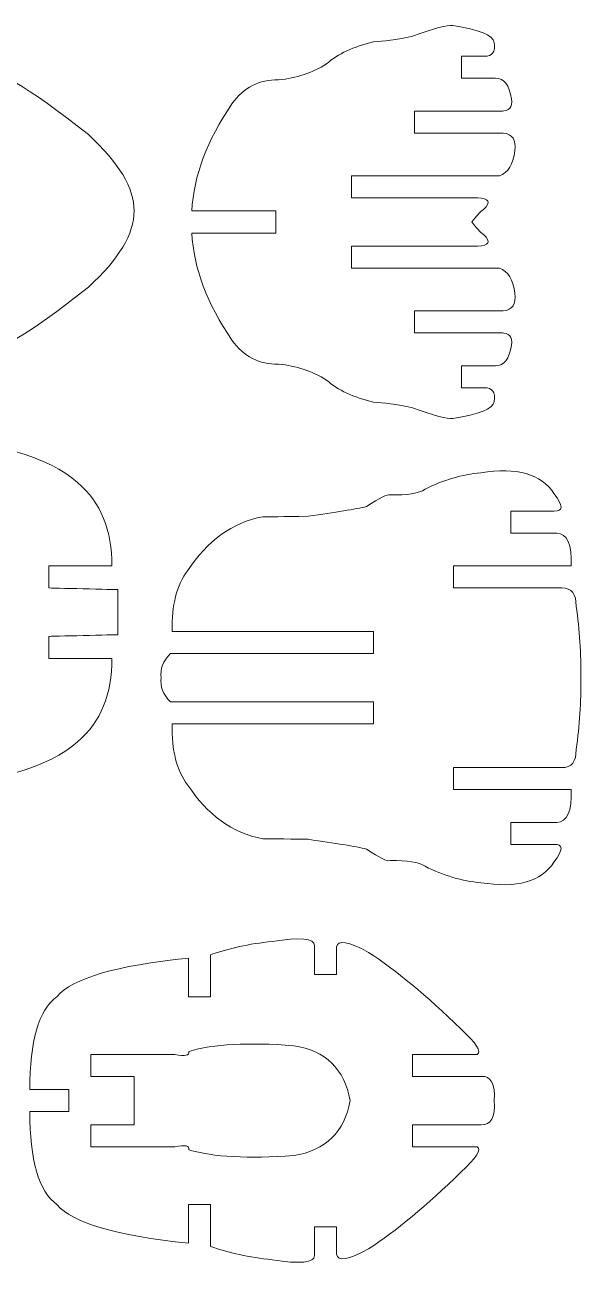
# Model space of a CAD drawing. Header units: inches. Extents: x -299 to 294, y -109 to 223.
# Drawn here: x -170.9 to -100.2, y 55.3 to 212.7 of the extents above; entities that cross this region are included whole.
import ezdxf

# ---------------------------------------------------------------- set-up
doc = ezdxf.new("R2010")
doc.units = ezdxf.units.IN
doc.header["$MEASUREMENT"] = 0
doc.layers.add('Layer 1', color=7, linetype='Continuous')

msp = doc.modelspace()

# ---------------------------------------------------------------- linework, layer by layer
at = {"layer": 'Layer 1', "color": 1, "lineweight": 9}
for points, knots in [([(-112.4998, 208.7028), (-111.4982, 208.6709), (-111.078, 209.2512), (-111.2395, 210.4444), (-111.2395, 210.4444), (-111.3927, 211.3715), (-113.1458, 212.0891), (-116.4987, 212.5972), (-116.4987, 212.5972), (-117.1854, 212.6938), (-118.8903, 212.2423), (-121.6124, 211.2427), (-121.6124, 211.2427), (-123.6726, 210.7954), (-125.3287, 210.5601), (-126.5805, 210.5373), (-126.5805, 210.5373), (-129.1172, 209.9247), (-131.1047, 208.9893), (-132.5428, 207.7317), (-132.5428, 207.7317), (-134.3201, 206.603), (-136.3559, 205.9258), (-138.6502, 205.6999), (-138.6502, 205.6999), (-141.0738, 205.748), (-143.0448, 204.7323), (-144.5638, 202.652), (-144.5638, 202.652), (-147.7143, 198.0263), (-149.4109, 193.4929), (-149.6531, 189.0526)], [0, 0, 0, 0, 0.125, 0.125, 0.125, 0.12500001, 0.25, 0.25, 0.25, 0.25000001, 0.375, 0.375, 0.375, 0.37500001, 0.5, 0.5, 0.5, 0.50000001, 0.625, 0.625, 0.625, 0.62500001, 0.75, 0.75, 0.75, 0.75000001, 0.875, 0.875, 0.875, 0.87500001, 1, 1, 1, 1]), ([(-111.0698, 205.9089), (-111.0698, 205.9089), (-115.3936, 205.9089), (-115.3936, 205.9089), (-115.3936, 205.9089), (-115.3936, 205.9089), (-115.3936, 208.7028), (-115.3936, 208.7028), (-115.3936, 208.7028), (-115.3936, 208.7028), (-112.4998, 208.7028), (-112.4998, 208.7028)], [0, 0, 0, 0, 0.33333333, 0.33333333, 0.33333333, 0.33333334, 0.66666667, 0.66666667, 0.66666667, 0.66666668, 1, 1, 1, 1]), ([(-156.9723, 189.0644), (-156.9725, 191.9732), (-158.9113, 195.2), (-162.789, 198.7454), (-162.789, 198.7454), (-170.4498, 204.8286), (-175.2302, 207.6195), (-177.1293, 207.1182)], [0, 0, 0, 0, 0.5, 0.5, 0.5, 0.50000001, 1, 1, 1, 1]), ([(-110.3669, 201.7367), (-109.349, 201.7051), (-108.9128, 202.2207), (-109.0583, 203.2851), (-109.0583, 203.2851), (-109.3251, 205.0544), (-109.9955, 205.9291), (-111.0698, 205.9089)], [0, 0, 0, 0, 0.5, 0.5, 0.5, 0.50000001, 1, 1, 1, 1]), ([(-110.1962, 201.7367), (-110.1962, 201.7367), (-121.3653, 201.7367), (-121.3653, 201.7367), (-121.3653, 201.7367), (-121.3653, 201.7367), (-121.3653, 198.9428), (-121.3653, 198.9428), (-121.3653, 198.9428), (-121.3653, 198.9428), (-110.1002, 198.9428), (-110.1002, 198.9428)], [0, 0, 0, 0, 0.33333333, 0.33333333, 0.33333333, 0.33333334, 0.66666667, 0.66666667, 0.66666667, 0.66666668, 1, 1, 1, 1]), ([(-110.5852, 193.5228), (-109.4946, 193.9001), (-108.8401, 194.9609), (-108.622, 196.7058), (-108.622, 196.7058), (-108.4527, 198.0888), (-108.9452, 198.8344), (-110.1002, 198.9428)], [0, 0, 0, 0, 0.5, 0.5, 0.5, 0.50000001, 1, 1, 1, 1]), ([(-110.585, 193.5228), (-110.585, 193.5228), (-129.3622, 193.5228), (-129.3622, 193.5228), (-129.3622, 193.5228), (-129.3622, 193.5228), (-129.3622, 190.7289), (-129.3622, 190.7289), (-129.3622, 190.7289), (-129.3622, 190.7289), (-113.348, 190.7289), (-113.348, 190.7289)], [0, 0, 0, 0, 0.33333333, 0.33333333, 0.33333333, 0.33333334, 0.66666667, 0.66666667, 0.66666667, 0.66666668, 1, 1, 1, 1]), ([(-114.0993, 187.6557), (-113.534, 188.4176), (-113.0329, 188.951), (-112.5966, 189.2559), (-112.5966, 189.2559), (-111.6355, 190.1838), (-111.8857, 190.6748), (-113.348, 190.7289)], [0, 0, 0, 0, 0.5, 0.5, 0.5, 0.50000001, 1, 1, 1, 1]), ([(-156.9723, 189.0644), (-156.9725, 186.1556), (-158.9113, 182.9288), (-162.789, 179.3834), (-162.789, 179.3834), (-170.4498, 173.3002), (-175.2302, 170.5093), (-177.1293, 171.0105)], [0, 0, 0, 0, 0.5, 0.5, 0.5, 0.50000001, 1, 1, 1, 1]), ([(-149.6531, 186.2587), (-149.6531, 186.2587), (-138.9895, 186.2587), (-138.9895, 186.2587), (-138.9895, 186.2587), (-138.9895, 186.2587), (-138.9895, 189.0526), (-138.9895, 189.0526), (-138.9895, 189.0526), (-138.9895, 189.0526), (-149.6531, 189.0526), (-149.6531, 189.0526)], [0, 0, 0, 0, 0.33333333, 0.33333333, 0.33333333, 0.33333334, 0.66666667, 0.66666667, 0.66666667, 0.66666668, 1, 1, 1, 1]), ([(-114.0993, 187.6557), (-113.534, 186.8937), (-113.0329, 186.3603), (-112.5966, 186.0554), (-112.5966, 186.0554), (-111.6355, 185.1275), (-111.8857, 184.6365), (-113.348, 184.5824)], [0, 0, 0, 0, 0.5, 0.5, 0.5, 0.50000001, 1, 1, 1, 1]), ([(-112.4998, 166.6085), (-111.4982, 166.6404), (-111.078, 166.0601), (-111.2395, 164.8669), (-111.2395, 164.8669), (-111.3927, 163.9398), (-113.1458, 163.2222), (-116.4987, 162.7141), (-116.4987, 162.7141), (-117.1854, 162.6175), (-118.8903, 163.069), (-121.6124, 164.0686), (-121.6124, 164.0686), (-123.6726, 164.5159), (-125.3287, 164.7512), (-126.5805, 164.774), (-126.5805, 164.774), (-129.1172, 165.3866), (-131.1047, 166.322), (-132.5428, 167.5796), (-132.5428, 167.5796), (-134.3201, 168.7083), (-136.3559, 169.3855), (-138.6502, 169.6114), (-138.6502, 169.6114), (-141.0738, 169.5633), (-143.0448, 170.579), (-144.5638, 172.6593), (-144.5638, 172.6593), (-147.7143, 177.285), (-149.4109, 181.8184), (-149.6531, 186.2587)], [0, 0, 0, 0, 0.125, 0.125, 0.125, 0.12500001, 0.25, 0.25, 0.25, 0.25000001, 0.375, 0.375, 0.375, 0.37500001, 0.5, 0.5, 0.5, 0.50000001, 0.625, 0.625, 0.625, 0.62500001, 0.75, 0.75, 0.75, 0.75000001, 0.875, 0.875, 0.875, 0.87500001, 1, 1, 1, 1]), ([(-110.585, 181.7886), (-110.585, 181.7886), (-129.3622, 181.7886), (-129.3622, 181.7886), (-129.3622, 181.7886), (-129.3622, 181.7886), (-129.3622, 184.5824), (-129.3622, 184.5824), (-129.3622, 184.5824), (-129.3622, 184.5824), (-113.348, 184.5824), (-113.348, 184.5824)], [0, 0, 0, 0, 0.33333333, 0.33333333, 0.33333333, 0.33333334, 0.66666667, 0.66666667, 0.66666667, 0.66666668, 1, 1, 1, 1]), ([(-110.5852, 181.7886), (-109.4946, 181.4112), (-108.8401, 180.3504), (-108.622, 178.6056), (-108.622, 178.6056), (-108.4527, 177.2225), (-108.9452, 176.4769), (-110.1002, 176.3685)], [0, 0, 0, 0, 0.5, 0.5, 0.5, 0.50000001, 1, 1, 1, 1]), ([(-110.1962, 173.5746), (-110.1962, 173.5746), (-121.3653, 173.5746), (-121.3653, 173.5746), (-121.3653, 173.5746), (-121.3653, 173.5746), (-121.3653, 176.3685), (-121.3653, 176.3685), (-121.3653, 176.3685), (-121.3653, 176.3685), (-110.1002, 176.3685), (-110.1002, 176.3685)], [0, 0, 0, 0, 0.33333333, 0.33333333, 0.33333333, 0.33333334, 0.66666667, 0.66666667, 0.66666667, 0.66666668, 1, 1, 1, 1]), ([(-110.3669, 173.5746), (-109.349, 173.6062), (-108.9128, 173.0906), (-109.0583, 172.0262), (-109.0583, 172.0262), (-109.3251, 170.2569), (-109.9955, 169.3822), (-111.0698, 169.4024)], [0, 0, 0, 0, 0.5, 0.5, 0.5, 0.50000001, 1, 1, 1, 1]), ([(-111.0698, 169.4024), (-111.0698, 169.4024), (-115.3936, 169.4024), (-115.3936, 169.4024), (-115.3936, 169.4024), (-115.3936, 169.4024), (-115.3936, 166.6085), (-115.3936, 166.6085), (-115.3936, 166.6085), (-115.3936, 166.6085), (-112.4998, 166.6085), (-112.4998, 166.6085)], [0, 0, 0, 0, 0.33333333, 0.33333333, 0.33333333, 0.33333334, 0.66666667, 0.66666667, 0.66666667, 0.66666668, 1, 1, 1, 1]), ([(-159.8001, 143.9859), (-159.7679, 148.5166), (-161.2178, 152.0453), (-164.1491, 154.5726), (-164.1491, 154.5726), (-167.7571, 157.7938), (-174.7155, 159.8552), (-185.0242, 160.7574)], [0, 0, 0, 0, 0.5, 0.5, 0.5, 0.50000001, 1, 1, 1, 1]), ([(-103.6779, 150.9579), (-102.4502, 150.8776), (-102.45, 151.6246), (-103.6779, 153.1993), (-103.6779, 153.1993), (-105.2694, 155.6785), (-108.3635, 156.5479), (-112.9602, 155.8073), (-112.9602, 155.8073), (-115.3193, 155.5978), (-117.6783, 154.9042), (-120.037, 153.7272), (-120.037, 153.7272), (-120.829, 153.1953), (-122.2993, 152.9533), (-124.4479, 153.0017), (-124.4479, 153.0017), (-124.8034, 153.1429), (-125.8052, 152.6524), (-127.4533, 151.5303), (-127.4533, 151.5303), (-128.8831, 151.1999), (-131.3632, 150.7886), (-134.8937, 150.2968), (-134.8937, 150.2968), (-138.1171, 150.2441), (-140.0317, 150.2264), (-140.6375, 150.2441), (-140.6375, 150.2441), (-144.499, 149.5024), (-147.6819, 147.2126), (-150.1864, 143.3749), (-150.1864, 143.3749), (-151.576, 141.6008), (-152.2222, 139.0265), (-152.1252, 135.6522)], [0, 0, 0, 0, 0.11111111, 0.11111111, 0.11111111, 0.11111112, 0.22222222, 0.22222222, 0.22222222, 0.22222223, 0.33333333, 0.33333333, 0.33333333, 0.33333334, 0.44444444, 0.44444444, 0.44444444, 0.44444445, 0.55555556, 0.55555556, 0.55555556, 0.55555557, 0.66666667, 0.66666667, 0.66666667, 0.66666668, 0.77777778, 0.77777778, 0.77777778, 0.77777779, 0.88888889, 0.88888889, 0.88888889, 0.8888889, 1, 1, 1, 1]), ([(-103.3143, 148.164), (-103.3143, 148.164), (-109.1328, 148.164), (-109.1328, 148.164), (-109.1328, 148.164), (-109.1328, 148.164), (-109.1328, 150.9579), (-109.1328, 150.9579), (-109.1328, 150.9579), (-109.1328, 150.9579), (-103.6777, 150.9579), (-103.6777, 150.9579)], [0, 0, 0, 0, 0.33333333, 0.33333333, 0.33333333, 0.33333334, 0.66666667, 0.66666667, 0.66666667, 0.66666668, 1, 1, 1, 1]), ([(-159.7999, 143.9859), (-159.7999, 143.9859), (-167.8228, 143.9859), (-167.8228, 143.9859), (-167.8228, 143.9859), (-167.8228, 143.9859), (-167.8228, 141.192), (-167.8228, 141.192), (-167.8228, 141.192), (-167.8228, 141.192), (-159.0566, 140.9772), (-159.0566, 140.9772)], [0, 0, 0, 0, 0.33333333, 0.33333333, 0.33333333, 0.33333334, 0.66666667, 0.66666667, 0.66666667, 0.66666668, 1, 1, 1, 1]), ([(-101.4965, 143.9918), (-101.4965, 143.9918), (-116.4313, 143.9918), (-116.4313, 143.9918), (-116.4313, 143.9918), (-116.4313, 143.9918), (-116.4313, 141.1979), (-116.4313, 141.1979), (-116.4313, 141.1979), (-116.4313, 141.1979), (-102.6598, 141.1981), (-102.6598, 141.1981)], [0, 0, 0, 0, 0.33333333, 0.33333333, 0.33333333, 0.33333334, 0.66666667, 0.66666667, 0.66666667, 0.66666668, 1, 1, 1, 1]), ([(-100.2674, 129.7898), (-100.2032, 132.8247), (-100.3965, 135.8553), (-100.8473, 138.881), (-100.8473, 138.881), (-100.818, 140.4293), (-101.4221, 141.2017), (-102.66, 141.1981)], [0, 0, 0, 0, 0.5, 0.5, 0.5, 0.50000001, 1, 1, 1, 1]), ([(-152.125, 135.6522), (-152.125, 135.6522), (-126.5756, 135.6569), (-126.5756, 135.6569), (-126.5756, 135.6569), (-126.5756, 135.6569), (-126.5756, 132.863), (-126.5756, 132.863), (-126.5756, 132.863), (-126.5756, 132.863), (-152.3674, 132.863), (-152.3674, 132.863)], [0, 0, 0, 0, 0.33333333, 0.33333333, 0.33333333, 0.33333334, 0.66666667, 0.66666667, 0.66666667, 0.66666668, 1, 1, 1, 1]), ([(-159.7999, 132.2517), (-159.7999, 132.2517), (-167.8228, 132.2517), (-167.8228, 132.2517), (-167.8228, 132.2517), (-167.8228, 132.2517), (-167.8228, 135.0456), (-167.8228, 135.0456), (-167.8228, 135.0456), (-167.8228, 135.0456), (-159.0566, 135.2605), (-159.0566, 135.2605)], [0, 0, 0, 0, 0.33333333, 0.33333333, 0.33333333, 0.33333334, 0.66666667, 0.66666667, 0.66666667, 0.66666668, 1, 1, 1, 1]), ([(-159.8001, 132.2517), (-159.7679, 127.7211), (-161.2178, 124.1924), (-164.1491, 121.665), (-164.1491, 121.665), (-167.7571, 118.4439), (-174.7155, 116.3825), (-185.0242, 115.4803)], [0, 0, 0, 0, 0.5, 0.5, 0.5, 0.50000001, 1, 1, 1, 1]), ([(-100.2674, 129.7898), (-100.2032, 126.7549), (-100.3965, 123.7243), (-100.8473, 120.6987), (-100.8473, 120.6987), (-100.818, 119.1503), (-101.4221, 118.3779), (-102.66, 118.3815)], [0, 0, 0, 0, 0.5, 0.5, 0.5, 0.50000001, 1, 1, 1, 1]), ([(-152.125, 123.9274), (-152.125, 123.9274), (-126.5756, 123.9227), (-126.5756, 123.9227), (-126.5756, 123.9227), (-126.5756, 123.9227), (-126.5756, 126.7166), (-126.5756, 126.7166), (-126.5756, 126.7166), (-126.5756, 126.7166), (-152.3674, 126.7166), (-152.3674, 126.7166)], [0, 0, 0, 0, 0.33333333, 0.33333333, 0.33333333, 0.33333334, 0.66666667, 0.66666667, 0.66666667, 0.66666668, 1, 1, 1, 1]), ([(-103.6779, 108.6217), (-102.4502, 108.702), (-102.45, 107.955), (-103.6779, 106.3803), (-103.6779, 106.3803), (-105.2694, 103.9011), (-108.3635, 103.0318), (-112.9602, 103.7723), (-112.9602, 103.7723), (-115.3193, 103.9818), (-117.6783, 104.6754), (-120.037, 105.8524), (-120.037, 105.8524), (-120.829, 106.3843), (-122.2993, 106.6263), (-124.4479, 106.5779), (-124.4479, 106.5779), (-124.8034, 106.4367), (-125.8052, 106.9272), (-127.4533, 108.0493), (-127.4533, 108.0493), (-128.8831, 108.3797), (-131.3632, 108.791), (-134.8937, 109.2829), (-134.8937, 109.2829), (-138.1171, 109.3355), (-140.0317, 109.3532), (-140.6375, 109.3355), (-140.6375, 109.3355), (-144.499, 110.0772), (-147.6819, 112.3671), (-150.1864, 116.2047), (-150.1864, 116.2047), (-151.576, 117.9788), (-152.2222, 120.5531), (-152.1252, 123.9274)], [0, 0, 0, 0, 0.11111111, 0.11111111, 0.11111111, 0.11111112, 0.22222222, 0.22222222, 0.22222222, 0.22222223, 0.33333333, 0.33333333, 0.33333333, 0.33333334, 0.44444444, 0.44444444, 0.44444444, 0.44444445, 0.55555556, 0.55555556, 0.55555556, 0.55555557, 0.66666667, 0.66666667, 0.66666667, 0.66666668, 0.77777778, 0.77777778, 0.77777778, 0.77777779, 0.88888889, 0.88888889, 0.88888889, 0.8888889, 1, 1, 1, 1]), ([(-101.4965, 115.5878), (-101.4965, 115.5878), (-116.4313, 115.5878), (-116.4313, 115.5878), (-116.4313, 115.5878), (-116.4313, 115.5878), (-116.4313, 118.3817), (-116.4313, 118.3817), (-116.4313, 118.3817), (-116.4313, 118.3817), (-102.6598, 118.3815), (-102.6598, 118.3815)], [0, 0, 0, 0, 0.33333333, 0.33333333, 0.33333333, 0.33333334, 0.66666667, 0.66666667, 0.66666667, 0.66666668, 1, 1, 1, 1]), ([(-103.3143, 111.4156), (-103.3143, 111.4156), (-109.1328, 111.4156), (-109.1328, 111.4156), (-109.1328, 111.4156), (-109.1328, 111.4156), (-109.1328, 108.6217), (-109.1328, 108.6217), (-109.1328, 108.6217), (-109.1328, 108.6217), (-103.6777, 108.6217), (-103.6777, 108.6217)], [0, 0, 0, 0, 0.33333333, 0.33333333, 0.33333333, 0.33333334, 0.66666667, 0.66666667, 0.66666667, 0.66666668, 1, 1, 1, 1]), ([(-134.0852, 95.7824), (-134.0858, 96.7015), (-135.8741, 96.8789), (-139.4501, 96.3145), (-139.4501, 96.3145), (-142.3663, 96.0044), (-144.9755, 95.4379), (-147.2781, 94.6155)], [0, 0, 0, 0, 0.5, 0.5, 0.5, 0.50000001, 1, 1, 1, 1]), ([(-113.3965, 81.9744), (-112.8314, 82.3054), (-113.5259, 83.3832), (-115.4808, 85.2079), (-115.4808, 85.2079), (-119.8431, 89.4486), (-123.7533, 92.69), (-127.2109, 94.9317), (-127.2109, 94.9317), (-129.7609, 96.3228), (-131.121, 96.5499), (-131.2911, 95.6131)], [0, 0, 0, 0, 0.33333333, 0.33333333, 0.33333333, 0.33333334, 0.66666667, 0.66666667, 0.66666667, 0.66666668, 1, 1, 1, 1]), ([(-147.2781, 94.6155), (-147.2781, 94.6155), (-147.2781, 89.2772), (-147.2781, 89.2772), (-147.2781, 89.2772), (-147.2781, 89.2772), (-150.0721, 89.2772), (-150.0721, 89.2772), (-150.0721, 89.2772), (-150.0721, 89.2772), (-150.0721, 94.2058), (-150.0721, 94.2058)], [0, 0, 0, 0, 0.33333333, 0.33333333, 0.33333333, 0.33333334, 0.66666667, 0.66666667, 0.66666667, 0.66666668, 1, 1, 1, 1]), ([(-131.2911, 95.6131), (-131.2911, 95.6131), (-131.2911, 92.117), (-131.2911, 92.117), (-131.2911, 92.117), (-131.2911, 92.117), (-134.0852, 92.117), (-134.0852, 92.117), (-134.0852, 92.117), (-134.0852, 92.117), (-134.0852, 95.7824), (-134.0852, 95.7824)], [0, 0, 0, 0, 0.33333333, 0.33333333, 0.33333333, 0.33333334, 0.66666667, 0.66666667, 0.66666667, 0.66666668, 1, 1, 1, 1]), ([(-150.0721, 94.2058), (-159.2668, 93.2543), (-164.8309, 91.6256), (-166.7636, 89.32), (-166.7636, 89.32), (-169.1062, 87.5824), (-170.2534, 83.6438), (-170.2051, 77.5043)], [0, 0, 0, 0, 0.5, 0.5, 0.5, 0.50000001, 1, 1, 1, 1]), ([(-129.5374, 76.1073), (-130.2487, 80.1124), (-132.6398, 82.4364), (-136.7113, 83.0795), (-136.7113, 83.0795), (-142.4792, 83.515), (-146.9225, 83.273), (-150.041, 82.3537), (-150.041, 82.3537), (-149.9026, 81.8371), (-150.4934, 81.7091), (-151.814, 81.9697)], [0, 0, 0, 0, 0.33333333, 0.33333333, 0.33333333, 0.33333334, 0.66666667, 0.66666667, 0.66666667, 0.66666668, 1, 1, 1, 1]), ([(-156.9509, 79.1758), (-156.9509, 79.1758), (-162.4912, 79.1758), (-162.4912, 79.1758), (-162.4912, 79.1758), (-162.4912, 79.1758), (-162.4912, 81.9697), (-162.4912, 81.9697), (-162.4912, 81.9697), (-162.4912, 81.9697), (-151.814, 81.9697), (-151.814, 81.9697)], [0, 0, 0, 0, 0.33333333, 0.33333333, 0.33333333, 0.33333334, 0.66666667, 0.66666667, 0.66666667, 0.66666668, 1, 1, 1, 1]), ([(-112.8875, 79.1805), (-112.8875, 79.1805), (-121.6279, 79.1805), (-121.6279, 79.1805), (-121.6279, 79.1805), (-121.6279, 79.1805), (-121.6279, 81.9744), (-121.6279, 81.9744), (-121.6279, 81.9744), (-121.6279, 81.9744), (-113.3963, 81.9744), (-113.3963, 81.9744)], [0, 0, 0, 0, 0.33333333, 0.33333333, 0.33333333, 0.33333334, 0.66666667, 0.66666667, 0.66666667, 0.66666668, 1, 1, 1, 1]), ([(-170.2051, 74.7104), (-170.2051, 74.7104), (-165.2544, 74.7104), (-165.2544, 74.7104), (-165.2544, 74.7104), (-165.2544, 74.7104), (-165.2544, 77.5043), (-165.2544, 77.5043), (-165.2544, 77.5043), (-165.2544, 77.5043), (-170.2051, 77.5043), (-170.2051, 77.5043)], [0, 0, 0, 0, 0.33333333, 0.33333333, 0.33333333, 0.33333334, 0.66666667, 0.66666667, 0.66666667, 0.66666668, 1, 1, 1, 1]), ([(-129.5374, 76.1073), (-130.2487, 72.1023), (-132.6398, 69.7783), (-136.7113, 69.1352), (-136.7113, 69.1352), (-142.4792, 68.6997), (-146.9225, 68.9417), (-150.041, 69.8609), (-150.041, 69.8609), (-149.9026, 70.3775), (-150.4934, 70.5056), (-151.814, 70.2449)], [0, 0, 0, 0, 0.33333333, 0.33333333, 0.33333333, 0.33333334, 0.66666667, 0.66666667, 0.66666667, 0.66666668, 1, 1, 1, 1]), ([(-150.0721, 58.0089), (-159.2668, 58.9604), (-164.8309, 60.5891), (-166.7636, 62.8947), (-166.7636, 62.8947), (-169.1062, 64.6322), (-170.2534, 68.5709), (-170.2051, 74.7104)], [0, 0, 0, 0, 0.5, 0.5, 0.5, 0.50000001, 1, 1, 1, 1]), ([(-156.9509, 73.0388), (-156.9509, 73.0388), (-162.4912, 73.0388), (-162.4912, 73.0388), (-162.4912, 73.0388), (-162.4912, 73.0388), (-162.4912, 70.2449), (-162.4912, 70.2449), (-162.4912, 70.2449), (-162.4912, 70.2449), (-151.814, 70.2449), (-151.814, 70.2449)], [0, 0, 0, 0, 0.33333333, 0.33333333, 0.33333333, 0.33333334, 0.66666667, 0.66666667, 0.66666667, 0.66666668, 1, 1, 1, 1]), ([(-112.8875, 73.0341), (-112.8875, 73.0341), (-121.6279, 73.0341), (-121.6279, 73.0341), (-121.6279, 73.0341), (-121.6279, 73.0341), (-121.6279, 70.2402), (-121.6279, 70.2402), (-121.6279, 70.2402), (-121.6279, 70.2402), (-113.3963, 70.2402), (-113.3963, 70.2402)], [0, 0, 0, 0, 0.33333333, 0.33333333, 0.33333333, 0.33333334, 0.66666667, 0.66666667, 0.66666667, 0.66666668, 1, 1, 1, 1]), ([(-113.3965, 70.2402), (-112.8314, 69.9093), (-113.5259, 68.8315), (-115.4808, 67.0067), (-115.4808, 67.0067), (-119.8431, 62.766), (-123.7533, 59.5247), (-127.2109, 57.2829), (-127.2109, 57.2829), (-129.7609, 55.8919), (-131.121, 55.6648), (-131.2911, 56.6015)], [0, 0, 0, 0, 0.33333333, 0.33333333, 0.33333333, 0.33333334, 0.66666667, 0.66666667, 0.66666667, 0.66666668, 1, 1, 1, 1]), ([(-147.2781, 57.5992), (-147.2781, 57.5992), (-147.2781, 62.9375), (-147.2781, 62.9375), (-147.2781, 62.9375), (-147.2781, 62.9375), (-150.0721, 62.9375), (-150.0721, 62.9375), (-150.0721, 62.9375), (-150.0721, 62.9375), (-150.0721, 58.0089), (-150.0721, 58.0089)], [0, 0, 0, 0, 0.33333333, 0.33333333, 0.33333333, 0.33333334, 0.66666667, 0.66666667, 0.66666667, 0.66666668, 1, 1, 1, 1]), ([(-131.2911, 56.6015), (-131.2911, 56.6015), (-131.2911, 60.0976), (-131.2911, 60.0976), (-131.2911, 60.0976), (-131.2911, 60.0976), (-134.0852, 60.0976), (-134.0852, 60.0976), (-134.0852, 60.0976), (-134.0852, 60.0976), (-134.0852, 56.4322), (-134.0852, 56.4322)], [0, 0, 0, 0, 0.33333333, 0.33333333, 0.33333333, 0.33333334, 0.66666667, 0.66666667, 0.66666667, 0.66666668, 1, 1, 1, 1]), ([(-134.0852, 56.4322), (-134.0858, 55.5132), (-135.8741, 55.3358), (-139.4501, 55.9001), (-139.4501, 55.9001), (-142.3663, 56.2103), (-144.9755, 56.7767), (-147.2781, 57.5992)], [0, 0, 0, 0, 0.5, 0.5, 0.5, 0.50000001, 1, 1, 1, 1])]:
    msp.add_open_spline(points, degree=3, knots=knots, dxfattribs=at)
for points in [[(-101.4967, 143.9918), (-101.3757, 146.7186), (-101.9815, 148.1092), (-103.3143, 148.164)], [(-159.0566, 138.1188), (-159.0566, 139.0717), (-159.0566, 140.0243), (-159.0566, 140.9772)], [(-159.0566, 138.1188), (-159.0566, 137.166), (-159.0566, 136.2134), (-159.0566, 135.2605)], [(-152.3676, 132.863), (-153.2965, 131.9123), (-153.6927, 130.888), (-153.5552, 129.7898)], [(-152.3676, 126.7166), (-153.2965, 127.6673), (-153.6927, 128.6916), (-153.5552, 129.7898)], [(-101.4967, 115.5878), (-101.3757, 112.8611), (-101.9815, 111.4704), (-103.3143, 111.4156)], [(-156.9509, 76.1073), (-156.9509, 77.1301), (-156.9509, 78.1529), (-156.9509, 79.1758)], [(-112.8875, 79.1805), (-111.6594, 79.2493), (-111.1102, 78.2249), (-111.2395, 76.1073)], [(-156.9509, 76.1073), (-156.9509, 75.0846), (-156.9509, 74.0618), (-156.9509, 73.0388)], [(-112.8875, 73.0341), (-111.6594, 72.9654), (-111.1102, 73.9897), (-111.2395, 76.1073)]]:
    msp.add_open_spline(points, degree=3, dxfattribs=at)

doc.saveas('drawing.dxf')
